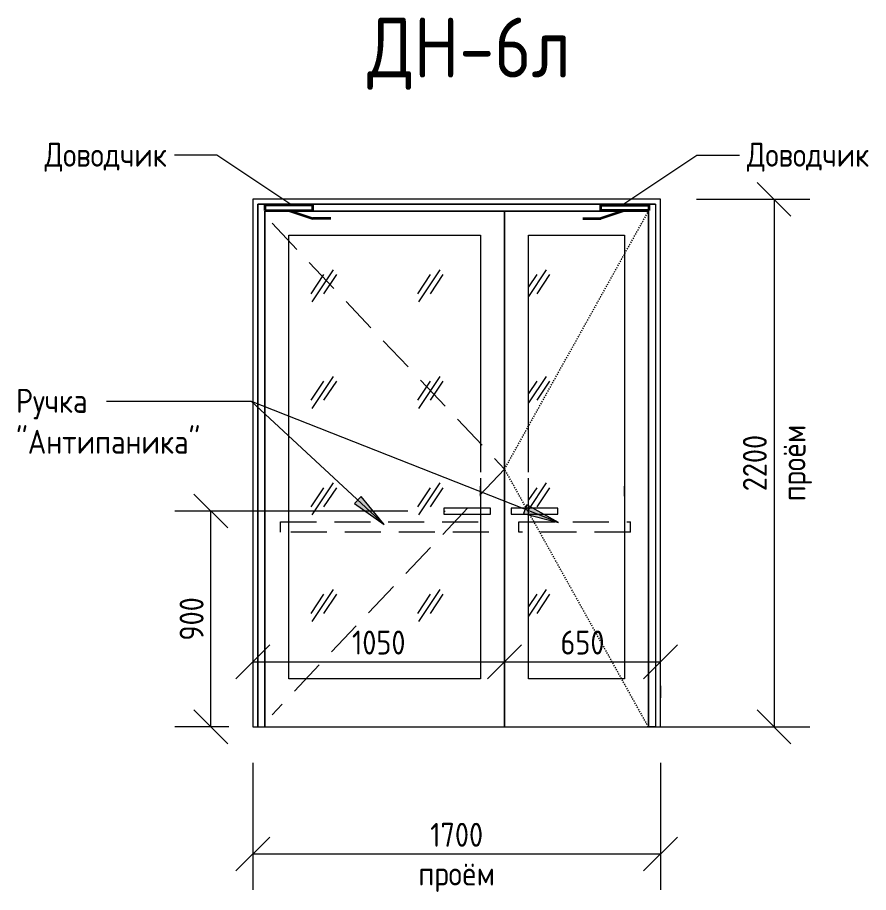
# Model space of a CAD drawing. Header units: millimetres. Extents: x -11345 to 411485, y -9810 to 73012.
# Drawn here: x -2341.4 to -2270.4, y 71020.9 to 71093.9 of the extents above; entities that cross this region are included whole.
import ezdxf

# ---------------------------------------------------------------- set-up
doc = ezdxf.new("R2010")
doc.units = ezdxf.units.MM
doc.linetypes.add('ADSK_Штриховая_ш2 п1_5', pattern=[4.5, 3, -1.5])
doc.linetypes.add('ADSK_Штриховая_ш3 п1_5', pattern=[4.5, 3, -1.5])
for name, color, linetype, lineweight in [('Аннотация', 7, 'Continuous', 18), ('Двери', 7, 'Continuous', 9), ('Заголовки', 7, 'Continuous', 20), ('Размеры', 7, 'Continuous', 5)]:
    doc.layers.add(name, color=color, linetype=linetype, lineweight=lineweight)
doc.layers.add('Линии', color=7, linetype='Continuous', lineweight=9, true_color=0x00a600)
doc.styles.add('GOST Common', font='GOST_Common.ttf', dxfattribs={"width": 0.9, "height": 125})
doc.styles.add('GOST Common_3', font='GOST_Common.ttf', dxfattribs={"width": 0.9, "height": 250})
doc.styles.add('GOST Common_5', font='GOST_Common.ttf', dxfattribs={"width": 0.9, "height": 100})
doc.styles.add('GOST Common_6', font='GOST_Common.ttf', dxfattribs={"width": 0.9, "height": 200})
doc.dimstyles.new('ADSK_Основной_2_5_мм', dxfattribs={"dimscale": 304.8, "dimtxt": 251.4287490705518, "dimasz": 0.4639107611548557, "dimexe": 0.4921259842519685, "dimexo": 0.4921259842519685, "dimgap": 0.09842519685039369, "dimtad": 1, "dimrnd": 0.01, "dimdsep": 46, "dimtxsty": 'GOST Common_3', "dimblk1": 'OBLIQUE', "dimblk2": 'OBLIQUE', "dimsah": 1, "dimcen": 0.09, "dimdle": 0.4921259842519685, "dimazin": 2, "dimtfac": 1, "dimtdec": 4, "dimtix": 1, "dimtmove": 0, "dimatfit": 3, "dimfxl": 1, "dimtvp": 1, "dimtolj": 1, "dimtzin": 0, "dimlwd": 20, "dimlwe": 20, "dimarcsym": 2})
doc.dimstyles.new('ADSK_Основной_2_5_мм_Округление_до_1_мм_1', dxfattribs={"dimscale": 304.8, "dimtxt": 251.4287490705518, "dimasz": 0.4639107611548557, "dimexe": 0.4921259842519685, "dimexo": 0.4921259842519685, "dimgap": 0.09842519685039369, "dimtad": 1, "dimdec": 0, "dimdsep": 46, "dimtxsty": 'GOST Common_3', "dimblk1": 'OBLIQUE', "dimblk2": 'OBLIQUE', "dimsah": 1, "dimcen": 0.09, "dimdle": 0.4921259842519685, "dimazin": 2, "dimtfac": 1, "dimtdec": 4, "dimtix": 1, "dimtmove": 1, "dimatfit": 3, "dimfxl": 1, "dimtvp": 1, "dimtolj": 1, "dimtzin": 0, "dimlwd": 20, "dimlwe": 20, "dimarcsym": 2})
pattern_1 = [(236.31, (266.7, 311.15), (-444.4990793101135, -889.0005005991062), [160.267, -1442.401]), (236.31, (275.59, 284.48), (-444.4990793101135, -889.0005005991062), [96.16, -1506.507]), (236.31, (222.25, 284.48), (-444.4990793101135, -889.0005005991062), [96.16, -1506.507])]

# ---------------------------------------------------------------- blocks, each defined once
blk = doc.blocks.new('Family - ___-2657871-ДН-6л')
at = {"layer": 'Двери'}
h = blk.add_hatch(dxfattribs=at)
h.set_pattern_fill('FP_1', color=256, style=0, pattern_type=2)
h.set_pattern_definition(pattern_1)
h.paths.add_polyline_path([(217.1555345032712, 3423.483934002759), (217.1555345032712, 4260.733756182952), (63.71633660194928, 4260.733756182952), (63.71633660194928, 4285.733756182964), (217.1555345032712, 4285.733756182964), (217.1555345032712, 5273.483934002789), (-582.8444654967245, 5273.483934002789), (-582.8444654967245, 3423.483934002759)])
h = blk.add_hatch(dxfattribs=at)
h.set_pattern_fill('FP_1', color=256, style=0, pattern_type=2)
h.set_pattern_definition(pattern_1)
h.paths.add_polyline_path([(817.1555345032776, 3423.483934002759), (817.1555345032776, 5273.483934002789), (417.1555345032733, 5273.483934002789), (417.1555345032733, 4285.733756182964), (538.9315093055307, 4285.733756182964), (538.9315093055307, 4260.733756182952), (417.1555345032733, 4260.733756182952), (417.1555345032733, 3423.483934002759)])
for p, q in [((967.1555345032831, 5423.483934002305), (-732.8444654967154, 5423.483934002305)), ((-732.8444654967154, 5423.483934002305), (-732.8444654967154, 3223.483934002389)), ((-712.8444654967166, 3223.483934002389), (-712.8444654967166, 5403.483934002516)), ((-712.8444654967166, 5403.483934002516), (947.1555345032834, 5403.483934002516)), ((947.1555345032834, 5403.483934002516), (-712.8444654967166, 5403.483934002516)), ((-712.8444654967168, 5403.483934002516), (-712.8444654967168, 3223.483934002389)), ((947.1555345032833, 5403.483934002516), (947.1555345032833, 3223.483934002389)), ((947.1555345032832, 5403.483934002516), (947.1555345032832, 3223.483934002389)), ((967.1555345032831, 3223.483934002389), (967.1555345032831, 5423.483934002305)), ((317.1555345032842, 5373.483934002281), (-682.8444654967153, 5373.483934002281)), ((-682.8444654967153, 5373.483934002281), (-682.8444654967122, 3223.483934002389)), ((-682.8444654967166, 5373.483934002281), (917.1555345032835, 5373.483934002281)), ((-682.844465496717, 3223.483934002389), (-682.844465496717, 5373.483934002281)), ((917.1555345032858, 5373.483934002281), (317.155534503286, 5373.483934002281)), ((317.155534503286, 5373.483934002281), (317.155534503286, 3223.483934002389)), ((317.1555345032842, 3223.483934002389), (317.1555345032842, 5373.483934002281)), ((917.1555345032858, 3223.483934002389), (917.1555345032858, 5373.483934002281)), ((917.1555345032831, 5373.483934002281), (917.1555345032832, 3223.483934002389)), ((-582.8444654967185, 3423.483934002482), (-582.8444654967185, 5273.483934002512)), ((-582.8444654967185, 5273.483934002512), (217.1555345032808, 5273.483934002512)), ((217.1555345032808, 5273.483934002512), (217.1555345032808, 4285.733756182686)), ((417.1555345032829, 4285.733756182686), (417.1555345032829, 5273.483934002512)), ((417.1555345032829, 5273.483934002512), (817.1555345032825, 5273.483934002512)), ((817.1555345032825, 5273.483934002512), (817.1555345032825, 3423.483934002482)), ((217.1555345032808, 4260.733756182674), (217.1555345032808, 3423.483934002482)), ((417.1555345032829, 3423.483934002482), (417.1555345032829, 4260.733756182674)), ((217.1555345032808, 3423.483934002482), (-582.8444654967185, 3423.483934002482)), ((817.1555345032825, 3423.483934002482), (417.1555345032829, 3423.483934002482)), ((-732.8444654967154, 3223.483934002389), (-712.8444654967166, 3223.483934002389)), ((-712.8444654967168, 3223.483934002389), (-682.8444654967171, 3223.483934002389)), ((-682.8444654967122, 3223.483934002389), (317.1555345032842, 3223.483934002389)), ((317.155534503286, 3223.483934002389), (917.1555345032858, 3223.483934002389)), ((947.1555345032832, 3223.483934002389), (917.1555345032832, 3223.483934002389)), ((947.1555345032833, 3223.483934002389), (967.1555345032831, 3223.483934002389))]:
    blk.add_line(p, q, dxfattribs=at)
at = {"layer": 'Двери', "linetype": 'ADSK_Штриховая_ш2 п1_5'}
for p, q in [((317.1555345032857, 4298.483934002335), (917.1555345032853, 5373.483934002281)), ((917.1555345032831, 3223.483934002389), (317.1555345032857, 4298.483934002335))]:
    blk.add_line(p, q, dxfattribs=at)
blk = doc.blocks.new('_Oblique')
at = {"color": 0, "linetype": 'ByBlock', "lineweight": -2}
blk.add_line((-0.5, -0.5), (0.5, 0.5), dxfattribs=at)
blk = doc.blocks.new('*D772')
at = {"layer": 'Defpoints', "color": 0, "transparency": 16777216}
for p in [(-2321.725017767574, 71034.70188971263), (-2287.725017767574, 71034.70188971263), (-2287.725017767574, 71024.09289390847)]:
    blk.add_point(p, dxfattribs=at)
at = {"layer": 'Размеры', "color": 0, "transparency": 16777216}
for p, q in [((-2321.725017767574, 71031.70188971263), (-2321.725017767574, 71021.09289390847)), ((-2287.725017767574, 71031.70188971263), (-2287.725017767574, 71021.09289390847)), ((-2321.734860287259, 71024.09289390847), (-2287.715175247889, 71024.09289390847))]:
    blk.add_line(p, q, dxfattribs=at)
at = {"layer": 'Размеры', "color": 0, "transparency": 16777216, "xscale": 2.828, "yscale": 2.828, "zscale": 2.828, "rotation": 180}
blk.add_blockref('_Oblique', (-2321.725017767574, 71024.09289390847), dxfattribs=at)
at = {"layer": 'Размеры', "color": 0, "transparency": 16777216, "xscale": 2.828, "yscale": 2.828, "zscale": 2.828}
blk.add_blockref('_Oblique', (-2287.725017767574, 71024.09289390847), dxfattribs=at)
at = {"layer": 'Размеры', "color": 0, "lineweight": 20, "transparency": 16777216, "char_height": 2, "width": 9.716229625099288, "attachment_point": 5, "style": 'GOST Common_5'}
for s, insert in [('\\A1;1700', (-2304.725017767574, 71025.69289390848)), ('\\A1;проём', (-2304.725017767574, 71022.19289390846))]:
    blk.add_mtext(s, dxfattribs=dict(at, insert=insert))
blk = doc.blocks.new('*D773')
at = {"layer": 'Defpoints', "color": 0, "transparency": 16777216}
for p in [(-2287.725017767575, 71078.70188971265), (-2300.725017767575, 71034.70188971265), (-2278.244206068849, 71034.70188971265)]:
    blk.add_point(p, dxfattribs=at)
at = {"layer": 'Размеры', "color": 0, "transparency": 16777216}
for p, q in [((-2284.725017767575, 71078.70188971265), (-2275.244206068849, 71078.70188971265)), ((-2278.244206068849, 71078.71173223235), (-2278.244206068849, 71034.69204719296)), ((-2297.725017767575, 71034.70188971265), (-2275.244206068849, 71034.70188971265))]:
    blk.add_line(p, q, dxfattribs=at)
at = {"layer": 'Размеры', "color": 0, "transparency": 16777216, "xscale": 2.828, "yscale": 2.828, "zscale": 2.828}
for p, rotation in [((-2278.244206068849, 71078.70188971265), 90), ((-2278.244206068849, 71034.70188971265), 270)]:
    blk.add_blockref('_Oblique', p, dxfattribs=dict(at, rotation=rotation))
at = {"layer": 'Размеры', "color": 0, "lineweight": 20, "transparency": 16777216, "char_height": 2, "width": 9.716229625099288, "attachment_point": 5, "rotation": 90, "style": 'GOST Common_5'}
for s, insert in [('\\A1;проём', (-2276.344206068828, 71056.70188971264)), ('\\A1;2200', (-2279.844206068828, 71056.70188971264))]:
    blk.add_mtext(s, dxfattribs=dict(at, insert=insert))
blk = doc.blocks.new('*D774')
at = {"layer": 'Defpoints', "color": 0, "transparency": 16777216}
for p in [(-2321.725017767574, 71041.12962021616), (-2300.725017767574, 71041.12962021616), (-2300.725017767574, 71040.12977122757)]:
    blk.add_point(p, dxfattribs=at)
at = {"layer": 'Размеры', "color": 0, "transparency": 16777216}
for p, q in [((-2321.734860287259, 71040.12977122757), (-2300.715175247889, 71040.12977122757)), ((-2321.725017767574, 71038.12962021616), (-2321.725017767574, 71037.12977122757)), ((-2300.725017767574, 71038.12962021616), (-2300.725017767574, 71037.12977122757))]:
    blk.add_line(p, q, dxfattribs=at)
at = {"layer": 'Размеры', "color": 0, "transparency": 16777216, "xscale": 2.828, "yscale": 2.828, "zscale": 2.828, "rotation": 180}
blk.add_blockref('_Oblique', (-2321.725017767574, 71040.12977122757), dxfattribs=at)
at = {"layer": 'Размеры', "color": 0, "transparency": 16777216, "xscale": 2.828, "yscale": 2.828, "zscale": 2.828}
blk.add_blockref('_Oblique', (-2300.725017767574, 71040.12977122757), dxfattribs=at)
at = {"layer": 'Размеры', "color": 0, "lineweight": 20, "transparency": 16777216, "insert": (-2311.225017767574, 71041.72977122758), "char_height": 2, "width": 7.005912940203172, "attachment_point": 5, "style": 'GOST Common_5'}
blk.add_mtext('\\A1;1050', dxfattribs=at)
blk = doc.blocks.new('*D775')
at = {"layer": 'Defpoints', "color": 0, "transparency": 16777216}
for p in [(-2300.725017767574, 71041.12962021616), (-2287.725017767574, 71041.12962021616), (-2287.725017767574, 71040.12977122757)]:
    blk.add_point(p, dxfattribs=at)
at = {"layer": 'Размеры', "color": 0, "transparency": 16777216}
for p, q in [((-2300.734860287259, 71040.12977122757), (-2287.715175247889, 71040.12977122757)), ((-2300.725017767574, 71038.12962021616), (-2300.725017767574, 71037.12977122757)), ((-2287.725017767574, 71038.12962021616), (-2287.725017767574, 71037.12977122757))]:
    blk.add_line(p, q, dxfattribs=at)
at = {"layer": 'Размеры', "color": 0, "transparency": 16777216, "xscale": 2.828, "yscale": 2.828, "zscale": 2.828, "rotation": 180}
blk.add_blockref('_Oblique', (-2300.725017767574, 71040.12977122757), dxfattribs=at)
at = {"layer": 'Размеры', "color": 0, "transparency": 16777216, "xscale": 2.828, "yscale": 2.828, "zscale": 2.828}
blk.add_blockref('_Oblique', (-2287.725017767574, 71040.12977122757), dxfattribs=at)
at = {"layer": 'Размеры', "color": 0, "lineweight": 20, "transparency": 16777216, "insert": (-2294.225017767574, 71041.72977122758), "char_height": 2, "width": 5.676323623084321, "attachment_point": 5, "style": 'GOST Common_5'}
blk.add_mtext('\\A1;650', dxfattribs=at)
blk = doc.blocks.new('*D781')
at = {"layer": 'Defpoints', "color": 0, "transparency": 16777216}
for p in [(-2325.239354491744, 71052.70188971261), (-2305.793801725602, 71052.70188971261), (-2320.725017767575, 71034.70188971265)]:
    blk.add_point(p, dxfattribs=at)
at = {"layer": 'Размеры', "color": 0, "transparency": 16777216}
for p, q in [((-2308.793801725602, 71052.70188971261), (-2328.239354491744, 71052.70188971261)), ((-2325.239354491744, 71034.69204719296), (-2325.239354491744, 71052.7117322323)), ((-2323.725017767575, 71034.70188971265), (-2328.239354491744, 71034.70188971265))]:
    blk.add_line(p, q, dxfattribs=at)
at = {"layer": 'Размеры', "color": 0, "transparency": 16777216, "xscale": 2.828, "yscale": 2.828, "zscale": 2.828}
for p, rotation in [((-2325.239354491744, 71052.70188971261), 90), ((-2325.239354491744, 71034.70188971265), 270)]:
    blk.add_blockref('_Oblique', p, dxfattribs=dict(at, rotation=rotation))
at = {"layer": 'Размеры', "color": 0, "lineweight": 20, "transparency": 16777216, "insert": (-2326.839354491723, 71043.70188971263), "char_height": 2, "width": 7.005912940203172, "attachment_point": 5, "rotation": 90, "style": 'GOST Common_5'}
blk.add_mtext('\\A1;900', dxfattribs=at)

msp = doc.modelspace()

# ---------------------------------------------------------------- hatches: boundary and pattern name
at = {"layer": 'Аннотация', "lineweight": 9}
for points in [[(-2310.772793205485, 71051.58131349157), (-2312.702555198198, 71053.91198079356), (-2313.24002123839, 71053.33310607482)], [(-2296.222597213644, 71051.74888026454), (-2298.868447548667, 71053.21703128733), (-2299.158277830526, 71052.48220879716)]]:
    msp.add_hatch(color=256, dxfattribs=at).paths.add_polyline_path(points)

# ---------------------------------------------------------------- linework, layer by layer
for p, q in [((-2326.727179958166, 71082.37791754), (-2328.275577557729, 71082.37791754)), ((-2324.728257637772, 71082.37791754), (-2326.727179958166, 71082.37791754)), ((-2318.47519004987, 71078.22080538425), (-2324.728257637772, 71082.37791754)), ((-2290.937712816039, 71078.22080538425), (-2284.684645228137, 71082.37791754)), ((-2284.684645228137, 71082.37791754), (-2282.685722907743, 71082.37791754)), ((-2282.685722907743, 71082.37791754), (-2281.137910407743, 71082.37791754)), ((-2321.832702372767, 71061.85007354034), (-2333.928570008803, 71061.85007354034)), ((-2296.222597213644, 71051.74888026454), (-2321.832702372767, 71061.85007354034)), ((-2310.772793205485, 71051.58131349157), (-2321.832702372767, 71061.85007354034)), ((-2312.702555198198, 71053.91198079356), (-2313.24002123839, 71053.33310607482)), ((-2310.772793205485, 71051.58131349157), (-2312.702555198198, 71053.91198079356)), ((-2313.24002123839, 71053.33310607482), (-2310.772793205485, 71051.58131349157)), ((-2298.868447548667, 71053.21703128733), (-2299.158277830526, 71052.48220879716)), ((-2296.222597213644, 71051.74888026454), (-2298.868447548667, 71053.21703128733)), ((-2299.158277830526, 71052.48220879716), (-2296.222597213644, 71051.74888026454))]:
    msp.add_line(p, q, dxfattribs=at)
at = {"layer": 'Линии', "color": 7, "lineweight": 35}
for p, q in [((-2320.716655154679, 71078.22080538423), (-2320.716655154679, 71077.75915121869)), ((-2316.716655154679, 71078.22080538423), (-2320.716655154679, 71078.22080538423)), ((-2316.716655154679, 71077.75915121869), (-2316.716655154679, 71078.22080538423)), ((-2292.69624771123, 71077.75915121869), (-2292.69624771123, 71078.22080538425)), ((-2292.69624771123, 71078.22080538425), (-2288.69624771123, 71078.22080538425)), ((-2288.69624771123, 71078.22080538425), (-2288.69624771123, 71077.75915121869)), ((-2320.716655154679, 71077.75915121869), (-2316.716655154679, 71077.75915121869)), ((-2318.716655154679, 71077.75915121869), (-2316.716655154679, 71077.102253615)), ((-2315.216655154679, 71077.102253615), (-2316.716655154679, 71077.102253615)), ((-2294.19624771123, 71077.102253615), (-2292.69624771123, 71077.102253615)), ((-2288.69624771123, 71077.75915121869), (-2292.69624771123, 71077.75915121869)), ((-2290.69624771123, 71077.75915121869), (-2292.69624771123, 71077.102253615))]:
    msp.add_line(p, q, dxfattribs=at)
at = {"layer": 'Линии', "color": 7, "linetype": 'ADSK_Штриховая_ш3 п1_5'}
for p, q in [((-2320.125017767574, 71076.70188971263), (-2300.725017767574, 71056.20188971263)), ((-2300.725017767574, 71056.20188971263), (-2320.125017767574, 71035.70188971263)), ((-2302.725017767574, 71053.93264023462), (-2302.725017767574, 71054.78532938451)), ((-2290.725017767574, 71054.78532938451), (-2290.725017767574, 71053.93264023462)), ((-2290.725017767574, 71053.93264023462), (-2290.725017767574, 71054.78532938451)), ((-2305.793801725601, 71052.70188971258), (-2305.693801725601, 71052.70188971258)), ((-2319.425017767574, 71051.79033294086), (-2301.925017767574, 71051.79033294086)), ((-2319.425017767574, 71050.93764379097), (-2319.425017767574, 71051.79033294086)), ((-2299.525017767574, 71051.79033294086), (-2290.225017767574, 71051.79033294086)), ((-2299.525017767574, 71050.93764379097), (-2299.525017767574, 71051.79033294086)), ((-2290.225017767574, 71050.93764379097), (-2290.225017767574, 71051.79033294086)), ((-2302.046491073773, 71050.93764379097), (-2319.425017767574, 71050.93764379097)), ((-2290.225017767574, 71050.93764379097), (-2299.525017767574, 71050.93764379097))]:
    msp.add_line(p, q, dxfattribs=at)
at = {"layer": 'Линии', "color": 7}
for p, q in [((-2301.893801725601, 71052.95188971258), (-2305.793801725601, 71052.95188971258)), ((-2305.793801725601, 71052.95188971258), (-2305.793801725601, 71052.45188971258)), ((-2305.793801725601, 71052.45188971258), (-2301.893801725601, 71052.45188971258)), ((-2301.893801725601, 71052.45188971258), (-2301.893801725601, 71052.95188971258)), ((-2300.189498271529, 71052.95188971258), (-2300.189498271529, 71052.45188971258)), ((-2296.289498271529, 71052.95188971258), (-2300.189498271529, 71052.95188971258)), ((-2300.189498271529, 71052.45188971258), (-2296.289498271529, 71052.45188971258)), ((-2296.289498271529, 71052.45188971258), (-2296.289498271529, 71052.95188971258))]:
    msp.add_line(p, q, dxfattribs=at)

# ---------------------------------------------------------------- block references
at = {"layer": 'Двери', "xscale": 0.02, "yscale": 0.02, "zscale": 0.02}
msp.add_blockref('Family - ___-2657871-ДН-6л', (-2307.06812845764, 70970.23221103258), dxfattribs=at)

# ---------------------------------------------------------------- texts
at = {"layer": 'Аннотация', "lineweight": 9, "char_height": 2, "line_spacing_factor": 1.022765581104984, "style": 'GOST Common'}
for s, insert, width, attachment_point in [('\\pxt1.8,3.6,5.4,7.2,9,10.8,12.6,14.4,16.2,18,19.8,21.6,23.4,25.2,27,28.8,30.6,32.4,34.2,36,37.8,39.6,41.4,43.2,45,46.8,48.6,50.4,52.2,54,55.8,57.6;{Доводчик}', (-2339.110265057729, 71083.41915018792), 12.384, 1), ('\\pxqr,t1.8,3.6,5.4,7.2,9,10.8,12.6,14.4,16.2,18,19.8,21.6,23.4,25.2,27,28.8,30.6,32.4,34.2,36,37.8,39.6,41.4,43.2,45,46.8,48.6,50.4,52.2,54,55.8,57.6;{Доводчик}', (-2270.301722907743, 71083.41915018792), 12.384, 3), ('\\pxt1.8,3.6,5.4,7.2,9,10.8,12.6,14.4,16.2,18,19.8,21.6,23.4,25.2,27,28.8,30.6,32.4,34.2,36,37.8,39.6,41.4,43.2,45,46.8,48.6,50.4,52.2,54,55.8,57.6;{Ручка "Антипаника"}', (-2341.489038758803, 71062.89130618825), 18.333, 1)]:
    msp.add_mtext(s, dxfattribs=dict(at, insert=insert, width=width, attachment_point=attachment_point))
at = {"layer": 'Заголовки', "lineweight": 9, "insert": (-2303.692217150356, 71087.83449005186), "char_height": 5, "width": 17.442, "attachment_point": 8, "line_spacing_factor": 1.022765581104984, "style": 'GOST Common_6'}
msp.add_mtext('\\pxqc,t0.36,0.72,1.08,1.44,1.8,2.16,2.52,2.88,3.24,3.6,3.96,4.32,4.68,5.04,5.4,5.76,6.12,6.48,6.84,7.2,7.56,7.92,8.28,8.64,9,9.36,9.72,10.08,10.44,10.8,11.16,11.52;{ДН-6л}', dxfattribs=at)

# ---------------------------------------------------------------- dimensions: what is measured, and where the dimension line sits
at = {"layer": 'Размеры', "lineweight": 20}
dim = msp.add_linear_dim(base=(-2278.244206068849, 71034.70188971265), p1=(-2287.725017767574, 71078.70188971263), p2=(-2300.725017767574, 71034.70188971263), angle=90, text='<>\\Xпроём', dimstyle='ADSK_Основной_2_5_мм', override={"dimscale": 0, "dimtxt": 76635.4827167042, "dimasz": 141.4, "dimexe": 150, "dimexo": 150, "dimgap": 30, "dimlfac": 50, "dimpost": '<>', "dimtxsty": 'GOST Common_5', "dimcen": 27.432, "dimfxl": 2294.013949390811, "dimlwd": 65535, "dimlwe": 65535}, dxfattribs=at)
dim.commit()
dim.dimension.update_dxf_attribs({"geometry": '*D773', "text_midpoint": (-2278.244206068828, 71056.70188971264)})
dim = msp.add_linear_dim(base=(-2325.239354491744, 71052.70188971261), p1=(-2320.725017767574, 71034.70188971263), p2=(-2305.793801725601, 71052.70188971258), angle=90, dimstyle='ADSK_Основной_2_5_мм_Округление_до_1_мм_1', override={"dimscale": 0, "dimtxt": 76635.4827167042, "dimasz": 141.4, "dimexe": 150, "dimexo": 150, "dimgap": 30, "dimlfac": 50, "dimpost": '<>', "dimtxsty": 'GOST Common_5', "dimcen": 27.432, "dimfxl": 1291.053185743749, "dimlwd": 65535, "dimlwe": 65535}, dxfattribs=at)
dim.commit()
dim.dimension.update_dxf_attribs({"geometry": '*D781', "text_midpoint": (-2326.839354491723, 71043.70188971263)})
for base, p1, p2, override, picture, middle in [((-2300.725017767574, 71040.12977122757), (-2321.725017767574, 71041.12962021616), (-2300.725017767574, 71041.12962021616), {"dimscale": 0, "dimtxt": 76635.4827167042, "dimasz": 141.4, "dimexe": 150, "dimexo": 150, "dimgap": 30, "dimlfac": 50, "dimpost": '<>', "dimtxsty": 'GOST Common_5', "dimcen": 27.432, "dimfxl": 1050.000000000004, "dimlwd": 65535, "dimlwe": 65535}, '*D774', (-2311.225017767574, 71041.72977122758)), ((-2287.725017767574, 71040.12977122757), (-2300.725017767574, 71041.12962021616), (-2287.725017767574, 71041.12962021616), {"dimscale": 0, "dimtxt": 76635.4827167042, "dimasz": 141.4, "dimexe": 150, "dimexo": 150, "dimgap": 30, "dimlfac": 50, "dimpost": '<>', "dimtxsty": 'GOST Common_5', "dimcen": 27.432, "dimfxl": 649.9999999999964, "dimlwd": 65535, "dimlwe": 65535}, '*D775', (-2294.225017767574, 71041.72977122758))]:
    dim = msp.add_linear_dim(base=base, p1=p1, p2=p2, dimstyle='ADSK_Основной_2_5_мм', override=override, dxfattribs=at)
    dim.commit()
    dim.dimension.update_dxf_attribs({"geometry": picture, "text_midpoint": middle})
dim = msp.add_linear_dim(base=(-2287.725017767574, 71024.09289390847), p1=(-2321.725017767574, 71034.70188971263), p2=(-2287.725017767574, 71034.70188971263), text='<>\\Xпроём', dimstyle='ADSK_Основной_2_5_мм', override={"dimscale": 0, "dimtxt": 76635.4827167042, "dimasz": 141.4, "dimexe": 150, "dimexo": 150, "dimgap": 30, "dimlfac": 50, "dimpost": '<>', "dimtxsty": 'GOST Common_5', "dimcen": 27.432, "dimfxl": 1700, "dimlwd": 65535, "dimlwe": 65535}, dxfattribs=at)
dim.commit()
dim.dimension.update_dxf_attribs({"geometry": '*D772', "text_midpoint": (-2304.725017767574, 71024.09289390847)})

doc.saveas('drawing.dxf')
